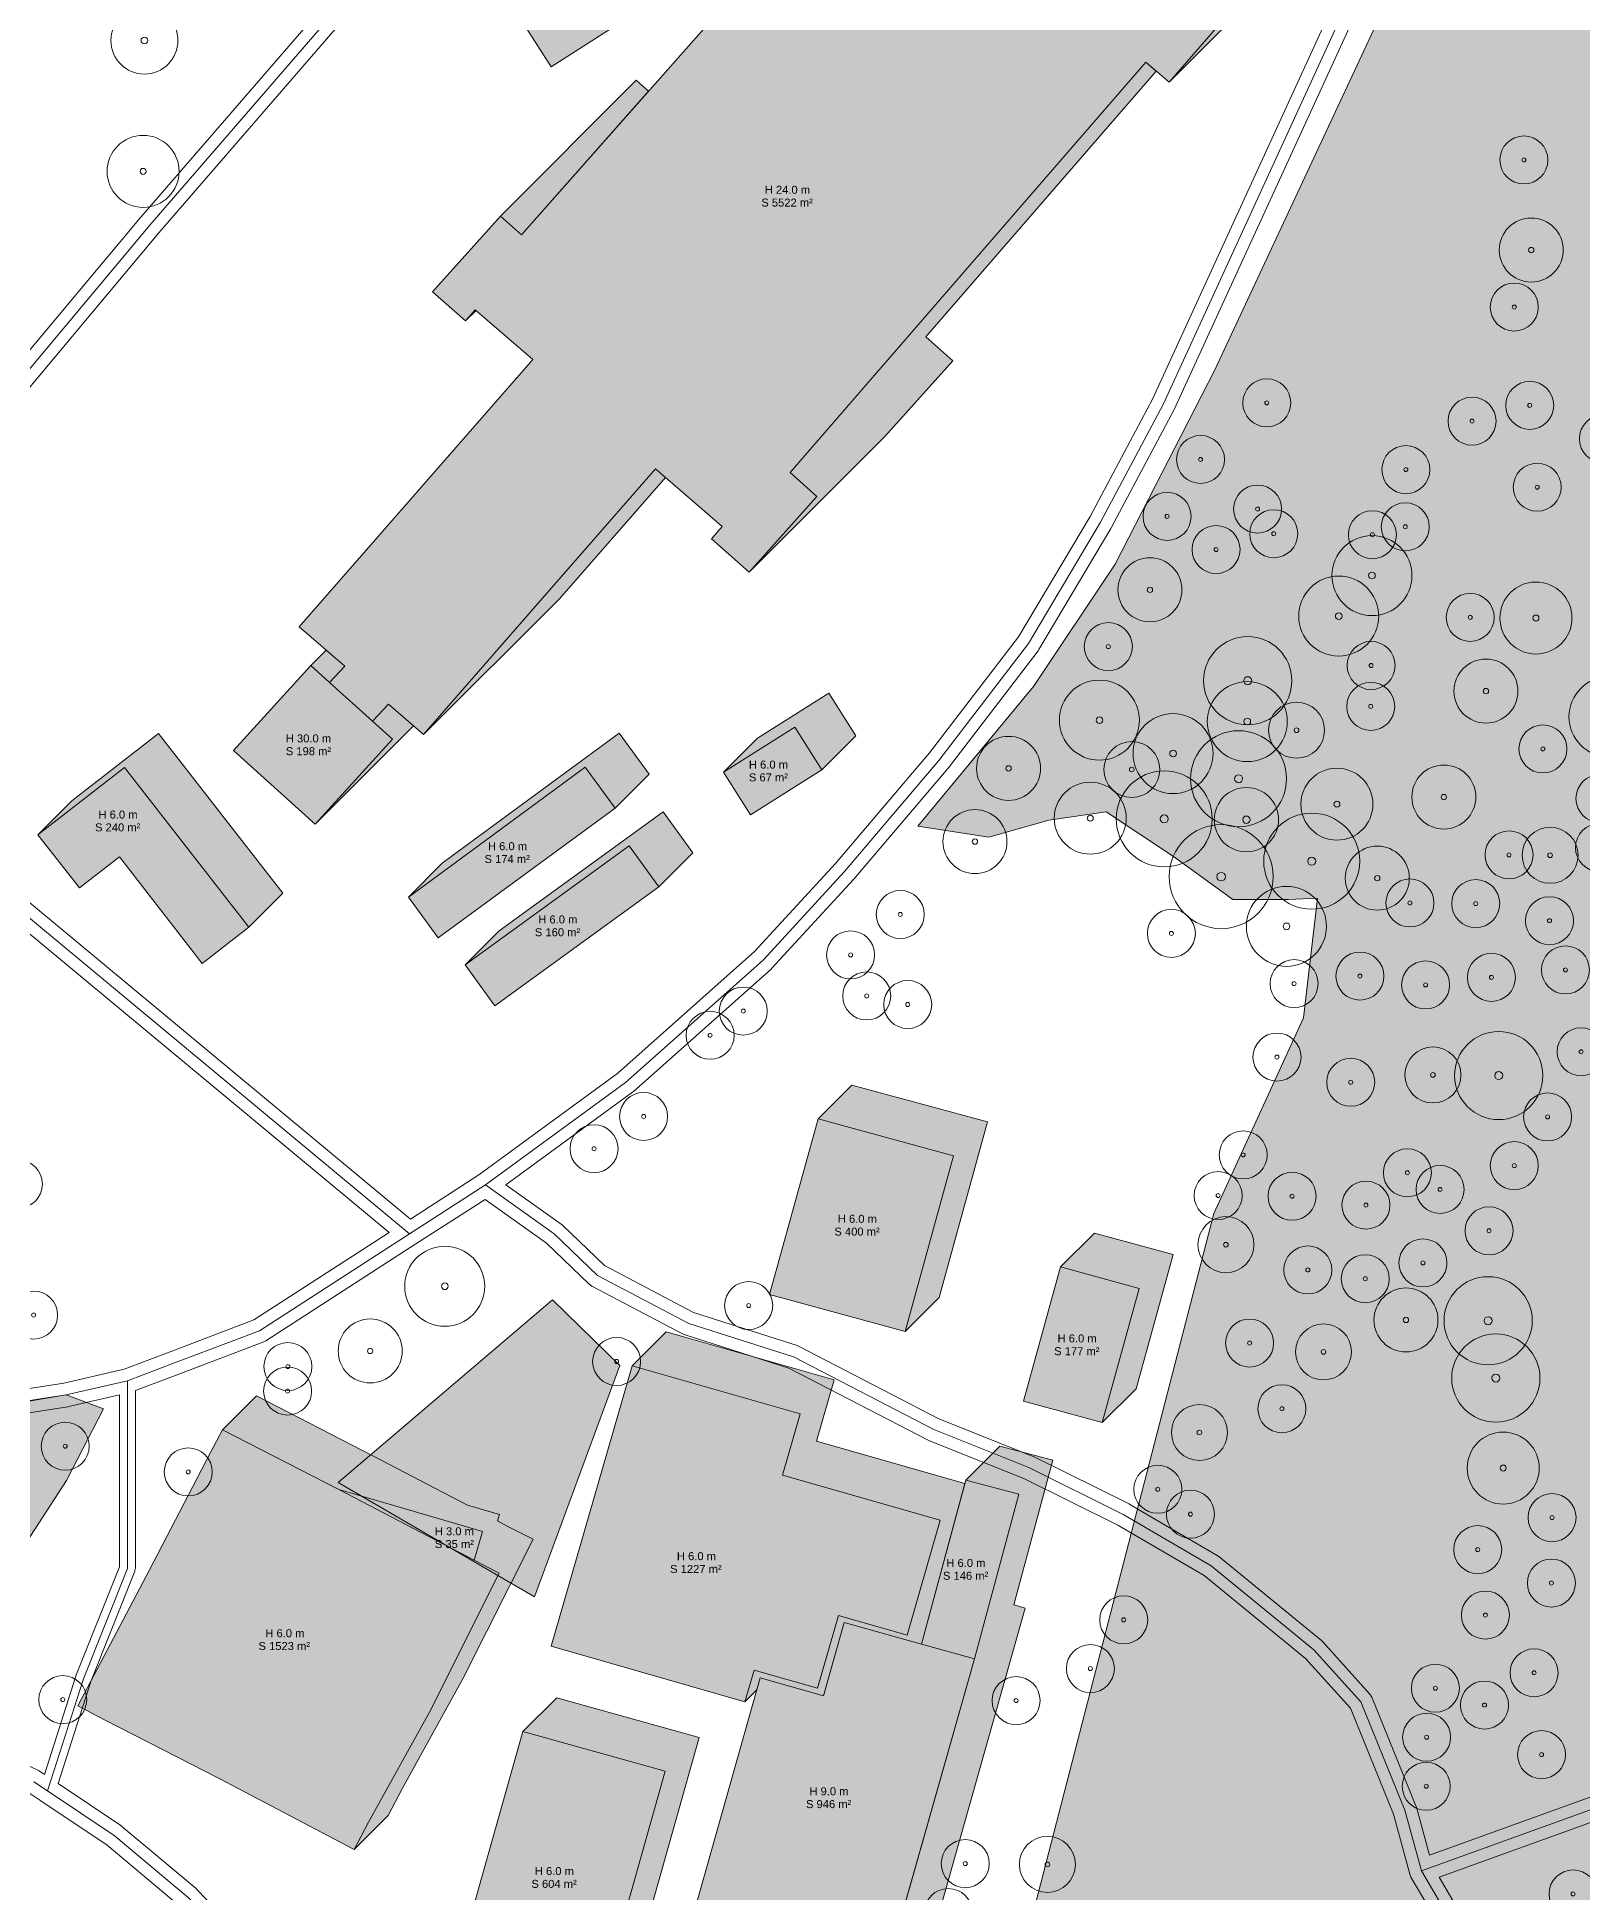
# Model space of a CAD drawing. Header units: metres. Extents: x -6 to 971, y -3 to 1031.
# Drawn here: x 490.4 to 683.6, y 233.8 to 465.8 of the extents above; entities that cross this region are included whole.
import ezdxf

# ---------------------------------------------------------------- set-up
doc = ezdxf.new("R2010")
doc.units = ezdxf.units.M
doc.header["$MEASUREMENT"] = 0
for name, color, linetype, lineweight, true_color in [('TPX_BUILDING_AREAS_TEXT', 7, 'CONTINUOUS', 0, 0x000000), ('TPX_BUILDING_HEIGHTS_TEXT', 7, 'CONTINUOUS', 0, 0x000000), ('TPX_BUILDINGS', 7, 'CONTINUOUS', 0, 0x000000), ('TPX_BUILDINGS_HATCH', 7, 'CONTINUOUS', 0, 0xf0f0f0), ('TPX_BUILDINGS_SHADOWS_HATCH', 7, 'CONTINUOUS', 0, 0x000000), ('TPX_BUILDINGS_SHADOWS_OUTLINES', 7, 'CONTINUOUS', 0, 0x000000), ('TPX_ROADS_AXES', 7, 'CONTINUOUS', 0, 0x323232), ('TPX_ROADS_CONTOURS', 7, 'CONTINUOUS', 0, 0x646464), ('TPX_VEGETATION_GREEN_SPACES', 7, 'CONTINUOUS', 0, 0x58ba48), ('TPX_VEGETATION_GREEN_SPACES_HATCH', 7, 'CONTINUOUS', 0, 0x58ba48), ('TPX_VEGETATION_TREES_INDIVIDUAL', 7, 'CONTINUOUS', 0, 0x136734), ('TPX_WATERWAYS', 7, 'CONTINUOUS', 0, 0x7aafdf), ('TPX_WATERWAYS_HATCH', 7, 'CONTINUOUS', 0, 0x7aafdf)]:
    doc.layers.add(name, color=color, linetype=linetype, lineweight=lineweight, true_color=true_color)
doc.styles.add('TPX_TEXTE', font='arial.ttf')

# ---------------------------------------------------------------- blocks, each defined once
blk = doc.blocks.new('TREETR004_CR045')
at = {"layer": 'TPX_VEGETATION_TREES_INDIVIDUAL'}
for radius in [4.5, 0.375]:
    blk.add_circle((0, 0, 0.0361), radius, dxfattribs=at)
blk = doc.blocks.new('TREETR004_CR050')
at = {"layer": 'TPX_VEGETATION_TREES_INDIVIDUAL'}
for radius in [5, 0.4166666666666667]:
    blk.add_circle((0, 0, 0.0361), radius, dxfattribs=at)
blk = doc.blocks.new('TREETR003_CR040')
at = {"layer": 'TPX_VEGETATION_TREES_INDIVIDUAL'}
for radius in [4, 0.3333333333333333]:
    blk.add_circle((0, 0, 0.0361), radius, dxfattribs=at)
blk = doc.blocks.new('TREETR004_CR042')
at = {"layer": 'TPX_VEGETATION_TREES_INDIVIDUAL'}
for radius in [4.19, 0.4166666666666667]:
    blk.add_circle((0, 0, 0.0361), radius, dxfattribs=at)
blk = doc.blocks.new('TREETR003_CR035')
at = {"layer": 'TPX_VEGETATION_TREES_INDIVIDUAL'}
for radius in [3.5, 0.2916666666666667]:
    blk.add_circle((0, 0, 0.0361), radius, dxfattribs=at)
blk = doc.blocks.new('TREETR005_CR065')
at = {"layer": 'TPX_VEGETATION_TREES_INDIVIDUAL'}
for radius in [6.5, 0.5416666666666666]:
    blk.add_circle((0, 0, 0.0361), radius, dxfattribs=at)
blk = doc.blocks.new('TREETR005_CR060')
at = {"layer": 'TPX_VEGETATION_TREES_INDIVIDUAL'}
for radius in [6, 0.5]:
    blk.add_circle((0, 0, 0.0361), radius, dxfattribs=at)
blk = doc.blocks.new('TREETR005_CR040')
at = {"layer": 'TPX_VEGETATION_TREES_INDIVIDUAL'}
for radius in [4.02, 0.4583333333333333]:
    blk.add_circle((0, 0, 0.0361), radius, dxfattribs=at)
blk = doc.blocks.new('TREETR003_CR030')
at = {"layer": 'TPX_VEGETATION_TREES_INDIVIDUAL'}
for radius in [3, 0.25]:
    blk.add_circle((0, 0, 0.0361), radius, dxfattribs=at)
blk = doc.blocks.new('TREETR005_CR055')
at = {"layer": 'TPX_VEGETATION_TREES_INDIVIDUAL'}
for radius in [5.51, 0.5]:
    blk.add_circle((0, 0, 0.0361), radius, dxfattribs=at)

msp = doc.modelspace()

# ---------------------------------------------------------------- hatches: boundary and pattern name
at = {"layer": 'TPX_BUILDINGS_HATCH'}
for points in [[(552.3164987227647, 425.498813345097), (523.1054448744981, 392.0822503110394), (528.8024263045518, 387.161974622868), (526.925913777086, 385.14043016638607), (532.288607563707, 380.3009373685345), (534.2809419295518, 382.42113275732845), (538.667628254625, 378.6328579923138), (567.6563872954575, 411.8299033185467), (575.9928168914048, 404.6122405072674), (574.6570224425523, 403.07322569098324), (579.3560065886704, 398.90513010229915), (587.8325671813218, 408.37867040839046), (584.4626111647813, 411.37025900091976), (628.93141170952, 462.67513818945736), (631.8272914550034, 460.16469831671566), (639.5899114272324, 469.0687176724896), (636.2381543776719, 471.9603592893109), (642.8689641616074, 479.6337649365887), (631.445761646959, 489.41905756201595), (618.7554893157212, 488.8085572263226), (618.23467632744, 499.4430977841839), (608.9970712325303, 507.522796346806), (602.9583043715684, 500.69723196234554), (598.6855630538194, 504.38463945593685), (590.9327172896592, 495.5027243634686), (595.5092343947617, 491.5463988324627), (550.9144096038071, 441.08524294104427), (548.2658366820542, 443.4270836850628), (539.7989444396226, 433.96456594672054), (543.9093885085313, 430.3230216046795), (545.1289405486314, 431.7190510770306), (552.3164987227647, 425.498813345097)], [(565.4018687865464, 476.5266692182049), (551.1850146910874, 467.42937441077083), (554.5900563857285, 462.0987116834149), (568.8069142958848, 471.19601125922054), (565.4018687865464, 476.5266692182049)], [(524.5720643660752, 387.2688672086224), (514.8972358367173, 376.6319100400433), (525.1197337767808, 367.423244192265), (534.7944545409409, 378.04912729468197), (532.288607563707, 380.3009373685345), (526.925913777086, 385.14043016638607), (524.5720643660752, 387.2688672086224)], [(585.068585362169, 379.56443090643734), (576.1499738356797, 373.9301802655682), (579.5261306426255, 368.5776354810223), (588.4447450301377, 374.2118889829144), (585.068585362169, 379.56443090643734)], [(501.29261871788185, 374.52284689154476), (490.4709844252793, 366.10258169379085), (495.6535834929673, 359.44701070990413), (500.64009567711037, 363.33421774115413), (511.0052089354722, 350.01200552191585), (516.8307637831895, 354.5451657315716), (501.29261871788185, 374.52284689154476)], [(558.856873478624, 374.53857488837093), (536.7599191329209, 358.30081148352474), (540.5022477767197, 353.19969053473324), (562.6087789199082, 369.4373709699139), (558.856873478624, 374.53857488837093)], [(564.3634376189439, 364.7099177381024), (543.8687200209824, 349.84234972205013), (547.5821256301133, 344.71934004034847), (568.0768479964463, 359.58691473212093), (564.3634376189439, 364.7099177381024)], [(587.9614133498399, 330.5787274381146), (581.9123067519395, 308.63467378821224), (598.8513469359605, 304.01728410925716), (604.9004201552598, 325.96134729590267), (587.9614133498399, 330.5787274381146)], [(618.2855195662705, 312.078403188847), (613.6357688567368, 295.31938905920833), (623.4705724379746, 292.6208378812298), (628.1107377669541, 309.37994737830013), (618.2855195662705, 312.078403188847)], [(564.7293729445664, 299.73191709723324), (554.6013135573594, 264.68116064276546), (578.8323382994859, 257.7440936109051), (579.9710359236924, 261.7013060590252), (587.9048480651109, 259.4309718152508), (590.5379476210801, 268.50582571234554), (599.0828103682725, 266.06340856757015), (603.2311334273545, 280.43305368628353), (583.5255527159898, 286.0743920346722), (585.733286823961, 293.71238203253597), (564.7293729445664, 299.73191709723324)], [(504.35482689354103, 274.13889475073665), (495.4336375853745, 257.2212016126141), (498.86301895591896, 255.43717737402767), (513.1150283477036, 248.129729940556), (530.0041494033067, 239.27861757483333), (531.7982921263902, 242.69753523077816), (539.3869981429307, 256.4246947309002), (548.1018590590684, 273.79883642401546), (544.9676370284287, 275.41376657690853), (528.078350987169, 284.24269170966), (513.5314330718247, 291.7413651486859), (512.0492200515, 288.90692491736263), (504.35482689354103, 274.13889475073665)], [(606.4285859725205, 285.445777609013), (600.9004783293931, 264.9265830060467), (607.4980544707505, 263.0791184445843), (613.055606808397, 283.6756236096844), (606.4285859725205, 285.445777609013)], [(534.9329843184678, 282.24863596167415), (528.078350987169, 284.24269170966), (544.9676370284287, 275.41376657690853), (546.0263805052964, 279.01705045904964), (534.9329843184678, 282.24863596167415)], [(580.7369966170518, 260.70752020087093), (572.2167672774522, 230.61813135351986), (596.4014978072373, 223.83672590460628), (607.4980544707505, 263.0791184445843), (600.9004783293931, 264.9265830060467), (591.2285976073472, 267.6457669278607), (588.6426210067002, 258.49287481512874), (580.7369966170518, 260.70752020087093)], [(551.0720672270982, 253.99660177435726), (542.212848629686, 222.50279875006527), (560.0007943770615, 217.54472990240902), (568.8695363661973, 249.03845377173275), (551.0720672270982, 253.99660177435726)]]:
    msp.add_hatch(color=256, dxfattribs=at).paths.add_polyline_path(points)
at = {"layer": 'TPX_BUILDINGS_SHADOWS_HATCH'}
for points in [[(651.1090593001572, 555.0304028531536), (617.1679439208237, 521.0892874738201), (647.9693689009873, 522.5800358792767), (649.5474548003403, 490.2994153043255), (631.4457873961655, 489.4190489789471), (642.8689708373277, 479.63377351965755), (636.2381686827866, 471.9603611966595), (639.5899181029527, 469.0687253018841), (631.8273973128526, 460.1648041745648), (648.7978553435532, 477.13526125159115), (656.5604743621079, 486.0392806073651), (653.2087173125474, 488.9309231778607), (659.8395270964829, 496.6043288251385), (657.6919860503403, 498.4439465543255), (683.4885711333482, 524.240530683659), (681.9104947707383, 556.5211522122845), (651.1090593001572, 555.0304028531536)], [(587.8325757643906, 408.37866468634456), (579.3561372420518, 398.9052607556805), (596.3265704772202, 415.87569399084896), (604.8031301161973, 425.34923429694027), (601.4331750533311, 428.34082193579525), (630.2225103041856, 461.5558716794476), (628.9314136168687, 462.6751248380169), (584.4626264235703, 411.3702599545941), (587.8325757643906, 408.37866468634456)], [(565.2363996169297, 460.39764757361263), (548.2658433577744, 443.4270922681317), (550.9144096038071, 441.085257246159), (566.7774629256455, 459.03505392279476), (565.2363996169297, 460.39764757361263)], [(545.1289415023057, 431.71903677191585), (543.9094953200547, 430.3231293698773), (545.2235374114243, 431.6371714612469), (545.1289415023057, 431.71903677191585)], [(554.4117622039048, 396.66254587378353), (538.6677350661485, 378.63296480383724), (555.6381911895005, 395.6034209271893), (568.8814677855698, 410.76921816077083), (567.6563892028062, 411.8298899671063), (554.4117622039048, 396.66254587378353)], [(526.4751462599961, 389.1719500562176), (524.5720710417954, 387.2688748380169), (526.9259128234116, 385.14044542517513), (528.8024129531113, 387.161974622868), (526.4751462599961, 389.1719500562176)], [(580.39261433098, 378.1728217145428), (576.1500053069321, 373.93021269049495), (585.0685805937974, 379.5644394895062), (588.4447517058579, 374.2118966123089), (592.6873864791123, 378.454530431889), (589.3112268111436, 383.80707235541195), (580.39261433098, 378.1728217145428)], [(534.7944621703355, 378.04912061896175), (525.1198873183457, 367.4233977338299), (537.41289898369, 379.71640939917415), (534.2809428832261, 382.421119405888), (532.2886218688218, 380.3009383222088), (534.7944621703355, 378.04912061896175)], [(494.7136249205796, 370.34522314276546), (490.47103878471535, 366.1026370069012), (501.29261299583595, 374.5228554746136), (516.830771412584, 354.54517336096615), (521.0734052321641, 358.7878062268719), (505.53525921318214, 378.76548834051937), (494.7136249205796, 370.34522314276546)], [(541.0025605818955, 362.54345197882503), (536.7599649092881, 358.3008563062176), (558.8568677565781, 374.5385834714398), (562.6087855956284, 369.43737955298275), (566.8514194152085, 373.6800124188885), (563.0995149275986, 378.78121633734554), (541.0025605818955, 362.54345197882503)], [(548.1113605162827, 354.08499117102474), (543.8687629363267, 349.8423935910687), (564.3634328505723, 364.7099263211712), (568.0768546721665, 359.5869233151898), (572.3194894454209, 363.82955618109554), (568.6060790679185, 368.952559187077), (548.1113605162827, 354.08499117102474)], [(592.2040538451402, 334.8213688870892), (587.9614219329087, 330.57873697485775), (604.9004230162827, 325.96135683264583), (598.8513612410752, 304.0172993680462), (603.0939874312608, 308.25992555823177), (609.1430606505601, 330.20398779120296), (592.2040538451402, 334.8213688870892)], [(622.5281610152451, 316.3210446378216), (618.2855291030137, 312.07841177191585), (628.1107406279771, 309.3799578687176), (623.4705876967637, 292.6208531400189), (627.7132138869492, 296.8634793302044), (632.3533782622544, 313.62258882727474), (622.5281610152451, 316.3210446378216)], [(568.972014393541, 303.97455854620785), (564.729380573961, 299.7319256803021), (585.7332896849839, 293.71239252295345), (583.5255651137559, 286.07439966406673), (603.2311372420518, 280.4330632230267), (599.0828246733872, 266.0634238263592), (590.5379542968003, 268.5058133145794), (587.9048623702256, 259.43098612036556), (579.9710425994126, 261.70129461493343), (578.8323526046006, 257.7441088696942), (580.3187484404771, 259.2305037518963), (580.7369870803086, 260.7075230618939), (588.64261433098, 258.4928881665692), (591.228588070604, 267.6457697888836), (600.9004716536729, 264.9265954038128), (606.3108033797471, 285.0086314221844), (587.76819321129, 290.3170334836468), (589.9759282729356, 297.9550234815106), (568.972014393541, 303.97455854620785)], [(517.7740745207993, 295.9840065976605), (513.5314416548936, 291.7413737317547), (528.0783538481919, 284.2427022000775), (534.932988133165, 282.24864645209163), (546.0263833663194, 279.0170609494671), (544.9676532408921, 275.4137837430462), (548.1018647811143, 273.7988459607586), (539.3870076796738, 256.42469091620296), (531.7983016631333, 242.69753046240658), (530.0041732451646, 239.27864046301693), (534.2467908522813, 243.52125807013363), (536.0409335753648, 246.94017667975277), (543.6296395919053, 260.66733617987484), (552.344500508043, 278.0414778729901), (549.2102784774033, 279.65640802588314), (547.9117173812119, 280.33523531164974), (548.1477012297837, 281.13837118353695), (544.1446141860215, 282.3044993421063), (532.3209914824693, 288.4853331586346), (517.7740745207993, 295.9840065976605)], [(598.5363626143662, 231.38652773108333), (596.4015140197007, 223.83674211706966), (602.7654590270249, 230.20068712439388), (613.8620156905381, 269.4430796643719), (612.4219026229111, 269.8463427564129), (617.2982482573716, 287.918265058659), (610.6712274214951, 289.68841905798763), (606.4285955092637, 285.4457871457562), (613.0556106230943, 283.6756341001019), (607.4980687758652, 263.0791337033734), (598.5363626143662, 231.38652773108333)], [(555.3147086760728, 258.23924226965755), (551.072075810167, 253.9966094037518), (568.8695392272202, 249.03846426215023), (560.0008086821763, 217.54474420752376), (564.2434348723618, 221.78737135138363), (573.1121768614976, 253.28109522070736), (555.3147086760728, 258.23924226965755)]]:
    msp.add_hatch(color=256, dxfattribs=at).paths.add_polyline_path(points)
at = {"layer": 'TPX_VEGETATION_GREEN_SPACES_HATCH'}
for points in [[(579.2784738204209, 100.82344947569072), (560.858639683458, 3.470986707136035), (572.2447900435654, 3.4086406230926514e-07), (835.3224086425034, 3.4086406230926514e-07), (843.6098498961655, 42.175250394269824), (866.647198643419, 128.05656657926738), (941.8150491378037, 330.11235557310283), (947.0534772536485, 342.3879588674754), (930.011438336107, 361.34847579710186), (918.494231190416, 376.38815913908184), (909.4204816481797, 388.6446965765208), (902.5496215483872, 404.0281470846385), (900.2861404082505, 414.6570714544505), (898.484393086168, 427.53165755979717), (895.445351567003, 438.14579330198467), (888.2285861632554, 449.3649591039866), (882.558346714708, 456.10256133787334), (874.0579528472153, 462.20205627195537), (866.6961221358506, 467.2266582082957), (858.8004130980698, 470.4718211721629), (849.2239904067246, 474.1541789602488), (841.6132173201768, 476.1552337240428), (827.7997769973008, 477.2288621496409), (810.3672694823472, 478.25937591306865), (792.1536664626328, 480.705026967451), (778.5562753340928, 484.35923610441387), (767.4140786788194, 489.4864171575755), (753.6765374800889, 497.5201791357249), (745.6319160124986, 503.21641288511455), (740.2898158690659, 508.2107785772532), (736.7834615370957, 517.9870351385325), (730.8832568785874, 534.7357791494578), (723.4422578475205, 551.5324615072459), (717.2967719695298, 559.6158536504954), (710.9828624388902, 567.1023171972483), (705.4837073943345, 570.6794456075877), (701.9526614806382, 566.8115275930613), (673.0296716353623, 500.26171146146953), (637.5728253981797, 424.19768939726055), (625.0875396392075, 399.9208491872996), (614.8991641661851, 384.6112493108958), (600.4493541381089, 367.15876041166484), (609.3201779982774, 365.7773049902171), (616.8269452712266, 367.9224999975413), (623.9689597747056, 368.9627784322947), (632.3974713942735, 363.3625510763377), (639.8039636275498, 358.0048402380198), (646.7444924971787, 357.9940742086619), (650.3934850356309, 358.15879092924297), (648.6425399443833, 343.20098434202373), (637.4383172652451, 318.7456534933299), (600.9965076110093, 177.65014110319316), (579.2784738204209, 100.82344947569072)], [(358.26439663383644, 273.0520693799481), (314.67749496910255, 267.11781187262386), (316.89917942497414, 263.18389673437923), (319.4893922469346, 259.7452389737591), (351.4822129866807, 243.57800264563411), (358.18393417808693, 243.61367197241634), (374.3996781966416, 255.46261949744076), (389.2266730925767, 263.2459456464276), (406.0419826171128, 267.71833296027035), (428.35984989616554, 269.96569414343685), (452.2534436843125, 264.7939211865887), (468.2736949584214, 259.19862718787044), (475.14879604789894, 256.339784338139), (494.0561084410874, 285.398848249577), (498.6792993209092, 294.3438374539837), (493.9858350417344, 296.0845133801922), (358.26439663383644, 273.0520693799481)]]:
    msp.add_hatch(color=256, dxfattribs=at).paths.add_polyline_path(points)
at = {"layer": 'TPX_WATERWAYS_HATCH'}
msp.add_hatch(color=256, dxfattribs=at).paths.add_polyline_path([(554.7846402785508, 307.96249647345394), (527.9910907408921, 285.1302468320355), (552.5251426360337, 270.8304373761639), (563.1885232588975, 299.77987451758236), (554.7846402785508, 307.96249647345394)])

# ---------------------------------------------------------------- linework, layer by layer
at = {"layer": 'TPX_BUILDINGS', "elevation": 0.042100000000000005}
msp.add_lwpolyline([(595.5092343947617, 491.5463988324627), (550.9144096038071, 441.08524294104427), (548.2658366820542, 443.4270836850628), (539.7989444396226, 433.96456594672054), (543.9093885085313, 430.3230216046795), (545.1289405486314, 431.7190510770306), (552.3164987227647, 425.498813345097), (523.1054448744981, 392.0822503110394), (528.8024263045518, 387.161974622868), (526.925913777086, 385.14043016638607), (532.288607563707, 380.3009373685345), (534.2809419295518, 382.42113275732845), (538.667628254625, 378.6328579923138), (567.6563872954575, 411.8299033185467), (575.9928168914048, 404.6122405072674), (574.6570224425523, 403.07322569098324), (579.3560065886704, 398.90513010229915), (587.8325671813218, 408.37867040839046), (584.4626111647813, 411.37025900091976), (628.93141170952, 462.67513818945736), (631.8272914550034, 460.16469831671566), (639.5899114272324, 469.0687176724896)], dxfattribs=at)
for points in [[(565.4018687865464, 476.5266692182049), (551.1850146910874, 467.42937441077083), (554.5900563857285, 462.0987116834149), (568.8069142958848, 471.19601125922054)], [(524.5720643660752, 387.2688672086224), (514.8972358367173, 376.6319100400433), (525.1197337767808, 367.423244192265), (534.7944545409409, 378.04912729468197), (532.288607563707, 380.3009373685345), (526.925913777086, 385.14043016638607)], [(585.068585362169, 379.56443090643734), (576.1499738356797, 373.9301802655682), (579.5261306426255, 368.5776354810223), (588.4447450301377, 374.2118889829144)], [(501.29261871788185, 374.52284689154476), (490.4709844252793, 366.10258169379085), (495.6535834929673, 359.44701070990413), (500.64009567711037, 363.33421774115413), (511.0052089354722, 350.01200552191585), (516.8307637831895, 354.5451657315716)], [(558.856873478624, 374.53857488837093), (536.7599191329209, 358.30081148352474), (540.5022477767197, 353.19969053473324), (562.6087789199082, 369.4373709699139)], [(564.3634376189439, 364.7099177381024), (543.8687200209824, 349.84234972205013), (547.5821256301133, 344.71934004034847), (568.0768479964463, 359.58691473212093)], [(587.9614133498399, 330.5787274381146), (581.9123067519395, 308.63467378821224), (598.8513469359605, 304.01728410925716), (604.9004201552598, 325.96134729590267)], [(618.2855195662705, 312.078403188847), (613.6357688567368, 295.31938905920833), (623.4705724379746, 292.6208378812298), (628.1107377669541, 309.37994737830013)], [(564.7293729445664, 299.73191709723324), (554.6013135573594, 264.68116064276546), (578.8323382994859, 257.7440936109051), (579.9710359236924, 261.7013060590252), (587.9048480651109, 259.4309718152508), (590.5379476210801, 268.50582571234554), (599.0828103682725, 266.06340856757015), (603.2311334273545, 280.43305368628353), (583.5255527159898, 286.0743920346722), (585.733286823961, 293.71238203253597)], [(504.35482689354103, 274.13889475073665), (495.4336375853745, 257.2212016126141), (498.86301895591896, 255.43717737402767), (513.1150283477036, 248.129729940556), (530.0041494033067, 239.27861757483333), (531.7982921263902, 242.69753523077816), (539.3869981429307, 256.4246947309002), (548.1018590590684, 273.79883642401546), (544.9676370284287, 275.41376657690853), (528.078350987169, 284.24269170966), (513.5314330718247, 291.7413651486859), (512.0492200515, 288.90692491736263)], [(606.4285859725205, 285.445777609013), (600.9004783293931, 264.9265830060467), (607.4980544707505, 263.0791184445843), (613.055606808397, 283.6756236096844)], [(534.9329843184678, 282.24863596167415), (528.078350987169, 284.24269170966), (544.9676370284287, 275.41376657690853), (546.0263805052964, 279.01705045904964)], [(580.7369966170518, 260.70752020087093), (572.2167672774522, 230.61813135351986), (596.4014978072373, 223.83672590460628), (607.4980544707505, 263.0791184445843), (600.9004783293931, 264.9265830060467), (591.2285976073472, 267.6457669278607), (588.6426210067002, 258.49287481512874)], [(551.0720672270982, 253.99660177435726), (542.212848629686, 222.50279875006527), (560.0007943770615, 217.54472990240902), (568.8695363661973, 249.03845377173275)]]:
    msp.add_lwpolyline(points, close=True, dxfattribs=at)
at = {"layer": 'TPX_BUILDINGS_SHADOWS_OUTLINES', "elevation": 0.0391}
for points in [[(651.1090593001572, 555.0304028531536), (617.1679439208237, 521.0892874738201), (647.9693689009873, 522.5800358792767), (649.5474548003403, 490.2994153043255), (631.4457873961655, 489.4190489789471), (642.8689708373277, 479.63377351965755), (636.2381686827866, 471.9603611966595), (639.5899181029527, 469.0687253018841), (631.8273973128526, 460.1648041745648), (648.7978553435532, 477.13526125159115), (656.5604743621079, 486.0392806073651), (653.2087173125474, 488.9309231778607), (659.8395270964829, 496.6043288251385), (657.6919860503403, 498.4439465543255), (683.4885711333482, 524.240530683659), (681.9104947707383, 556.5211522122845)], [(587.8325757643906, 408.37866468634456), (579.3561372420518, 398.9052607556805), (596.3265704772202, 415.87569399084896), (604.8031301161973, 425.34923429694027), (601.4331750533311, 428.34082193579525), (630.2225103041856, 461.5558716794476), (628.9314136168687, 462.6751248380169), (584.4626264235703, 411.3702599545941)], [(565.2363996169297, 460.39764757361263), (548.2658433577744, 443.4270922681317), (550.9144096038071, 441.085257246159), (566.7774629256455, 459.03505392279476)], [(545.1289415023057, 431.71903677191585), (543.9094953200547, 430.3231293698773), (545.2235374114243, 431.6371714612469)], [(554.4117622039048, 396.66254587378353), (538.6677350661485, 378.63296480383724), (555.6381911895005, 395.6034209271893), (568.8814677855698, 410.76921816077083), (567.6563892028062, 411.8298899671063)], [(526.4751462599961, 389.1719500562176), (524.5720710417954, 387.2688748380169), (526.9259128234116, 385.14044542517513), (528.8024129531113, 387.161974622868)], [(580.39261433098, 378.1728217145428), (576.1500053069321, 373.93021269049495), (585.0685805937974, 379.5644394895062), (588.4447517058579, 374.2118966123089), (592.6873864791123, 378.454530431889), (589.3112268111436, 383.80707235541195)], [(534.7944621703355, 378.04912061896175), (525.1198873183457, 367.4233977338299), (537.41289898369, 379.71640939917415), (534.2809428832261, 382.421119405888), (532.2886218688218, 380.3009383222088)], [(494.7136249205796, 370.34522314276546), (490.47103878471535, 366.1026370069012), (501.29261299583595, 374.5228554746136), (516.830771412584, 354.54517336096615), (521.0734052321641, 358.7878062268719), (505.53525921318214, 378.76548834051937)], [(541.0025605818955, 362.54345197882503), (536.7599649092881, 358.3008563062176), (558.8568677565781, 374.5385834714398), (562.6087855956284, 369.43737955298275), (566.8514194152085, 373.6800124188885), (563.0995149275986, 378.78121633734554)], [(548.1113605162827, 354.08499117102474), (543.8687629363267, 349.8423935910687), (564.3634328505723, 364.7099263211712), (568.0768546721665, 359.5869233151898), (572.3194894454209, 363.82955618109554), (568.6060790679185, 368.952559187077)], [(592.2040538451402, 334.8213688870892), (587.9614219329087, 330.57873697485775), (604.9004230162827, 325.96135683264583), (598.8513612410752, 304.0172993680462), (603.0939874312608, 308.25992555823177), (609.1430606505601, 330.20398779120296)], [(622.5281610152451, 316.3210446378216), (618.2855291030137, 312.07841177191585), (628.1107406279771, 309.3799578687176), (623.4705876967637, 292.6208531400189), (627.7132138869492, 296.8634793302044), (632.3533782622544, 313.62258882727474)], [(568.972014393541, 303.97455854620785), (564.729380573961, 299.7319256803021), (585.7332896849839, 293.71239252295345), (583.5255651137559, 286.07439966406673), (603.2311372420518, 280.4330632230267), (599.0828246733872, 266.0634238263592), (590.5379542968003, 268.5058133145794), (587.9048623702256, 259.43098612036556), (579.9710425994126, 261.70129461493343), (578.8323526046006, 257.7441088696942), (580.3187484404771, 259.2305037518963), (580.7369870803086, 260.7075230618939), (588.64261433098, 258.4928881665692), (591.228588070604, 267.6457697888836), (600.9004716536729, 264.9265954038128), (606.3108033797471, 285.0086314221844), (587.76819321129, 290.3170334836468), (589.9759282729356, 297.9550234815106)], [(517.7740745207993, 295.9840065976605), (513.5314416548936, 291.7413737317547), (528.0783538481919, 284.2427022000775), (534.932988133165, 282.24864645209163), (546.0263833663194, 279.0170609494671), (544.9676532408921, 275.4137837430462), (548.1018647811143, 273.7988459607586), (539.3870076796738, 256.42469091620296), (531.7983016631333, 242.69753046240658), (530.0041732451646, 239.27864046301693), (534.2467908522813, 243.52125807013363), (536.0409335753648, 246.94017667975277), (543.6296395919053, 260.66733617987484), (552.344500508043, 278.0414778729901), (549.2102784774033, 279.65640802588314), (547.9117173812119, 280.33523531164974), (548.1477012297837, 281.13837118353695), (544.1446141860215, 282.3044993421063), (532.3209914824693, 288.4853331586346)], [(598.5363626143662, 231.38652773108333), (596.4015140197007, 223.83674211706966), (602.7654590270249, 230.20068712439388), (613.8620156905381, 269.4430796643719), (612.4219026229111, 269.8463427564129), (617.2982482573716, 287.918265058659), (610.6712274214951, 289.68841905798763), (606.4285955092637, 285.4457871457562), (613.0556106230943, 283.6756341001019), (607.4980687758652, 263.0791337033734)], [(555.3147086760728, 258.23924226965755), (551.072075810167, 253.9966094037518), (568.8695392272202, 249.03846426215023), (560.0008086821763, 217.54474420752376), (564.2434348723618, 221.78737135138363), (573.1121768614976, 253.28109522070736)]]:
    msp.add_lwpolyline(points, close=True, dxfattribs=at)
at = {"layer": 'TPX_ROADS_AXES', "elevation": 0.030099999999999995}
for points in [[(438.320966686937, 362.64377088751644), (455.6963319442002, 383.67040701117367), (482.9408435485093, 416.6400486966595), (504.448091473314, 442.3047511121258), (585.4113521239487, 535.879069997929), (589.5319127700059, 539.3201329251751), (604.2236070296494, 547.0274426480755), (612.5624990126817, 551.1154791852459), (624.6117715499131, 553.7826277753338), (694.307331051561, 560.1564042111859)], [(367.20987888786476, 276.46908350195736), (493.9858350417344, 296.0845133801922), (501.67095562431496, 297.85107107367367), (507.54153629753273, 300.0783211728558), (518.1490125319688, 304.11137743201107), (536.9038285872666, 316.21342058386654), (546.4016160628526, 322.34089250769466), (563.8895797393052, 335.12011404242367), (581.0951890608994, 350.41812772955745), (591.2818574568955, 361.5268723508343), (603.074384655687, 375.3913094541058), (614.2710103652207, 390.01515646185726), (623.2707166335313, 405.1587492963299), (631.0984487197129, 419.88125105109066), (668.7674493453233, 502.04253931250423)], [(455.6963319442002, 383.67040701117367), (536.9038285872666, 316.21342058386654)], [(915.1778106353013, 384.01224394049495), (899.0289554259507, 352.94220514502376), (894.548786129686, 344.90458364691585), (888.749264683458, 340.07170839514583), (823.7138633391587, 298.41620226111263), (798.1769952437608, 282.8313605329022), (789.3382005355088, 278.5373398801312), (737.3938464781968, 262.52800722327083), (706.1614188811509, 252.0519492169842), (663.3645820281236, 236.58758421149105)], [(670.1568040511338, 225.0287091275677), (663.3645820281236, 236.58758421149105), (661.3020801207749, 244.1776282330975), (655.7830056807725, 257.73057623114437), (649.9380645415513, 264.2150351544842), (637.0856141707627, 274.7343985578045), (626.1657971999375, 281.1120936414227), (614.3128118178574, 287.0110041638836), (602.4295920989243, 291.7463948270306), (584.910831417772, 300.8250834485516), (571.8162202498643, 305.0178677579388), (560.3855352065293, 311.0236498853192), (554.9877824446885, 316.2070662518963), (546.4016160628526, 322.34089250769466)], [(501.67095562431496, 297.85107107367367), (501.657711949083, 274.4084975263104)], [(501.657711949083, 274.4084975263104), (496.14577862236183, 260.61719389166683), (491.6655463835923, 246.59436006750911)], [(479.9898051879136, 51.52740831580013), (490.66106220695656, 57.20027036871761), (500.6440839431016, 63.98811693396419), (509.8424014708726, 71.8142773648724), (518.1306180617539, 80.58019037451595), (525.4217328688828, 90.198013975285), (531.6186456343858, 100.52457971777767), (536.6630763671128, 111.47177095618099), (540.4866437575547, 122.89614553656429), (543.0402192733018, 134.66516275610775), (544.3128575942246, 146.63483591284603), (544.2650060317246, 158.67253275122494), (542.914436306688, 170.63399286475033), (540.2694577834336, 182.38612718787044), (536.3669881484238, 193.78449411597103), (531.2439460417954, 204.6846501370892), (524.9663896224229, 214.98620958533138), (517.6095266005723, 224.54436464514583), (509.2584523818223, 233.24746580328792), (500.0080451628892, 241.00593538489193), (491.6655463835923, 246.59436006750911), (489.97232910606544, 247.73001642432064)]]:
    msp.add_lwpolyline(points, dxfattribs=at)
at = {"layer": 'TPX_ROADS_CONTOURS', "elevation": 0.027099999999999996}
msp.add_lwpolyline([(457.8056817369652, 383.86823639040813), (484.093836339016, 415.68055233126506), (505.5901761369896, 441.33223804598674), (586.4661431627464, 534.8056648648344), (590.3705125169945, 538.0661886609159), (604.9022889452172, 545.6896046078764), (613.0617652254296, 549.689684716519), (624.8430924730492, 552.2975223935209), (691.9105639772606, 558.4309557355009), (667.3989854173851, 502.6569078839384), (629.7533097582054, 420.5464933789335), (621.9630208330345, 405.8944147503935), (613.0265040712547, 390.8571489728056), (601.9068150835228, 376.33378967409953), (590.1573901491356, 362.5200270093046), (580.0413327532005, 351.48828586703166), (562.9465709047508, 336.28882869845256), (545.551807911892, 323.5777138150297), (537.0155892687035, 318.07059558993205)], close=True, dxfattribs=at)
for points in [[(584.2770123796654, 536.8605345166288), (503.3137507753563, 443.2862156308256), (503.29840710927965, 443.26819690829143), (482.071016819973, 417.93745025759563)], [(705.651661427517, 253.4626758969389), (664.3853459673119, 238.55135425692424), (662.7495885210228, 244.5709703839384), (662.6913075761986, 244.74335369234905), (657.1722331361962, 258.2963016903959), (656.8971839266014, 258.7348707593046), (651.0522427873802, 265.21932968264446), (650.8881221132469, 265.37580570345744), (638.0356717424584, 275.8951700604521), (637.8421111421776, 276.0296638882719), (626.9222941713524, 282.40735897189006), (626.8341164903832, 282.4549816525541), (614.9811311083031, 288.35389217501506), (614.8680882768822, 288.4044416821562), (603.0538401918602, 293.1123474515043), (585.6010003404808, 302.1568745053373), (585.3682427721214, 302.2536400235258), (572.3981519060326, 306.406554070767), (561.2712712602806, 312.2527149594389), (556.0267443971825, 317.28898986941203), (555.8597197847557, 317.42760929232463), (548.9628100710106, 322.3546570218168), (564.7745843248558, 333.9090126431547), (564.8862757997704, 333.9991339123808), (582.0918851213646, 349.2971475995146), (582.2007394151879, 349.4043434537016), (592.387407811184, 360.51308807497844), (592.4244504289818, 360.55502876406536), (604.2169776277733, 374.41946586733684), (604.2653832750511, 374.47943195467815), (615.4620089845848, 389.1032780087553), (615.5604853944969, 389.2488325512968), (624.5601926164818, 404.39242538576946), (624.5951514558983, 404.4545677579008), (632.42288354208, 419.17706855898723), (632.4619717912865, 419.25610813265666), (670.1309724168968, 501.4173954403959)], [(455.89466813375475, 381.5556419766508), (534.3731274919701, 316.3655966199003), (517.4683680849266, 305.4573515332304), (507.0086150484276, 301.48046096926555), (501.2348628359032, 299.2899464047514), (493.7027650194359, 297.5585640347563), (366.99852517416, 277.9542301571928)], [(518.6918502168846, 225.5829103863798), (510.34077599813463, 234.28601059084758), (510.22237542440416, 234.39674934512004), (500.97196820547106, 242.15521892672405), (500.8428607301903, 242.2521627820097), (493.0054164247704, 247.50226577883586), (497.0875373201561, 260.2790363705717), (502.58629468252184, 274.0373733914457), (502.5838904695702, 274.2299974835478), (502.65771153738024, 274.40793308382854), (502.67026284505846, 296.6258743680082), (508.07361748983385, 298.675862160977), (518.6820950823021, 302.7092998898588), (518.9623055772972, 302.8509987271391), (537.7171216325951, 314.95304187899455), (546.3586821870995, 320.52812179690227), (554.0273042040062, 315.0497749722563), (559.3465733843041, 309.9417265332304), (559.6878590898705, 309.69577678805217), (571.1185441332054, 303.6899937069975), (571.3588090257836, 303.5893104947172), (584.332961590786, 299.43509658938274), (601.7394223528099, 290.4146040356718), (601.8743157701683, 290.352957574185), (613.6999717073631, 285.6405046856962), (625.4525943117333, 279.79154190188274), (636.2270369844628, 273.49875339632854), (648.9000153856468, 263.12628158694133), (654.4928860979271, 256.9214733517729), (659.8784728365135, 243.6963251507841), (661.9170737581444, 236.19424137240276), (662.0713334398461, 235.82764515047893), (668.8635554628563, 224.2687710202299)], [(367.4392371492577, 274.9867227948271), (494.2151942568016, 294.60215267306194), (494.3218722658348, 294.62263855105266), (500.66995480825426, 296.08185466891155), (500.6578202562523, 274.60120472079143), (495.21719506551744, 260.9883182919584), (495.1932149248314, 260.9215343869291), (491.2762284593773, 248.66162475710735), (490.8078618364525, 248.97576316958293), (490.6255526857567, 249.08031257754192), (479.73349431325914, 254.34949096804485)], [(868.0532040910912, 211.2090147412382), (718.1678605394554, 144.87097534304485), (710.1498074846459, 159.37793239718303), (690.6753211336327, 197.97778019076213), (690.5846743898583, 198.13343700533733), (680.3724322633934, 213.47129329806194), (680.3389726000023, 213.51947769289836), (671.4138303117943, 225.85029205447063), (665.5727315263939, 235.79056057101116), (706.6548762636376, 250.63533386355266), (737.8533225374413, 261.0999926007353), (789.7799964266014, 277.103876916226), (789.9936671571922, 277.18813118105754), (798.8324609117699, 281.48215183382854)], [(489.2242780046654, 246.42559513216838), (490.830013783474, 245.34861358767375), (499.1060633974266, 239.80470165377483), (508.23233178426744, 232.15034851199016), (516.4706645326805, 223.56474289065227), (523.7279458360863, 214.13596519595012), (529.9208741502953, 203.97328170901164), (534.974484951992, 193.22085174685344), (538.8239455537987, 181.9773138440214), (541.4330840425682, 170.38442596560344), (542.7653413133812, 158.5851477063261), (542.8125415163231, 146.7113798535429), (541.5571770982933, 134.9041822827421), (539.0381522493553, 123.29440006380901), (535.2665610628319, 112.02532276278362), (530.2904725389672, 101.22644409304485), (524.1773305254173, 91.03947528963909), (516.9845891313744, 81.55141815310344), (508.8083844499779, 72.90397152071819), (499.73372224142076, 65.18302139407024), (489.88502553274157, 58.486507264431566)]]:
    msp.add_lwpolyline(points, dxfattribs=at)
at = {"layer": 'TPX_VEGETATION_GREEN_SPACES', "elevation": 0.0031}
msp.add_lwpolyline([(673.0296716353623, 500.26171146146953), (637.5728253981797, 424.19768939726055), (625.0875396392075, 399.9208491872996), (614.8991641661851, 384.6112493108958), (600.4493541381089, 367.15876041166484), (609.3201779982774, 365.7773049902171), (616.8269452712266, 367.9224999975413), (623.9689597747056, 368.9627784322947), (632.3974713942735, 363.3625510763377), (639.8039636275498, 358.0048402380198), (646.7444924971787, 357.9940742086619), (650.3934850356309, 358.15879092924297), (648.6425399443833, 343.20098434202373), (637.4383172652451, 318.7456534933299), (600.9965076110093, 177.65014110319316), (579.2784738204209, 100.82344947569072), (560.858639683458, 3.470986707136035), (572.2447900435654, 3.4086406230926514e-07), (835.3224086425034, 3.4086406230926514e-07)], dxfattribs=at)
msp.add_lwpolyline([(358.26439663383644, 273.0520693799481), (314.67749496910255, 267.11781187262386), (316.89917942497414, 263.18389673437923), (319.4893922469346, 259.7452389737591), (351.4822129866807, 243.57800264563411), (358.18393417808693, 243.61367197241634), (374.3996781966416, 255.46261949744076), (389.2266730925767, 263.2459456464276), (406.0419826171128, 267.71833296027035), (428.35984989616554, 269.96569414343685), (452.2534436843125, 264.7939211865887), (468.2736949584214, 259.19862718787044), (475.14879604789894, 256.339784338139), (494.0561084410874, 285.398848249577), (498.6792993209092, 294.3438374539837), (493.9858350417344, 296.0845133801922)], close=True, dxfattribs=at)
at = {"layer": 'TPX_WATERWAYS', "elevation": 0.0060999999999999995}
msp.add_lwpolyline([(554.7846402785508, 307.96249647345394), (527.9910907408921, 285.1302468320355), (552.5251426360337, 270.8304373761639), (563.1885232588975, 299.77987451758236)], close=True, dxfattribs=at)

# ---------------------------------------------------------------- block references
at = {"layer": 'TPX_VEGETATION_TREES_INDIVIDUAL'}
for name, p in [('TREETR004_CR042', (503.77073056809604, 465.3685279940255, 0.0361)), ('TREETR004_CR045', (503.6145892383065, 449.01792432321236, 0.0361)), ('TREETR003_CR030', (676.17985144665, 450.43740916624665, 0.0361)), ('TREETR003_CR040', (677.0996862214524, 439.18657036917284, 0.0361)), ('TREETR003_CR030', (674.9774873600691, 432.0527518186718, 0.0361)), ('TREETR003_CR030', (644.0504960927065, 420.08354086615145, 0.0361)), ('TREETR003_CR030', (676.9145835392992, 419.77018729876727, 0.0361)), ('TREETR003_CR030', (669.7060787336086, 417.79489293927327, 0.0361)), ('TREETR003_CR030', (686.1186424329062, 415.5944107901305, 0.0361)), ('TREETR003_CR030', (635.7662509784568, 413.0084814536385, 0.0361)), ('TREETR003_CR030', (661.4315932360478, 411.7417294331826, 0.0361)), ('TREETR003_CR030', (677.8441650074674, 409.5412336741574, 0.0361)), ('TREETR003_CR030', (631.5900114927208, 405.89424251485616, 0.0361)), ('TREETR003_CR030', (642.8968024922651, 406.80842031538486, 0.0361)), ('TREETR003_CR030', (644.9215748386923, 403.72308081621304, 0.0361)), ('TREETR003_CR030', (657.2456266098307, 403.6055629341863, 0.0361)), ('TREETR003_CR030', (661.3633874851512, 404.58831078885123, 0.0361)), ('TREETR003_CR030', (637.7130526816472, 401.7478044186719, 0.0361)), ('TREETR004_CR050', (657.1969063188299, 398.495974779129, 0.0361)), ('TREETR003_CR040', (629.4482828762266, 396.7165736728348, 0.0361)), ('TREETR004_CR050', (653.0401649264968, 393.42555519612506, 0.0361)), ('TREETR004_CR045', (677.688291385828, 393.19055289635435, 0.0361)), ('TREETR003_CR030', (669.472249342245, 393.2688807002269, 0.0361)), ('TREETR003_CR030', (624.2450274372823, 389.6121217533946, 0.0361)), ('TREETR005_CR055', (641.6651425799355, 385.3579333941452, 0.0361)), ('TREETR003_CR030', (657.0897218294558, 387.25487235048786, 0.0361)), ('TREETR003_CR040', (671.438575858192, 384.0520292823203, 0.0361)), ('TREETR004_CR050', (623.1302963585476, 380.4246444189921, 0.0361)), ('TREETR004_CR050', (641.6164151018602, 380.248336432036, 0.0361)), ('TREETR003_CR030', (657.0410016756505, 382.14527647942305, 0.0361)), ('TREETR004_CR050', (686.8144441959448, 380.83941504498944, 0.0361)), ('TREETR004_CR050', (632.334370324621, 376.2488070721738, 0.0361)), ('TREETR003_CR035', (647.7687096564332, 379.16765451431274, 0.0361)), ('TREETR003_CR040', (611.7747335702879, 374.4008840415627, 0.0361)), ('TREETR005_CR060', (640.5211894379463, 373.1046906732954, 0.0361)), ('TREETR003_CR030', (678.5594250165741, 376.8300569280982, 0.0361)), ('TREETR003_CR035', (627.1798416545498, 374.2539424286224, 0.0361)), ('TREETR005_CR060', (631.2293916833005, 368.08323862496763, 0.0361)), ('TREETR004_CR045', (652.8160433321027, 369.92140738340095, 0.0361)), ('TREETR003_CR040', (666.1768843477475, 370.8160284589976, 0.0361)), ('TREETR003_CR030', (685.6900250333128, 370.6300053135492, 0.0361)), ('TREETR004_CR045', (621.9863216546364, 368.1713973027654, 0.0361)), ('TREETR005_CR040', (641.4994693296612, 367.98529388476163, 0.0361)), ('TREETR003_CR040', (607.5789663504693, 365.2427858845331, 0.0361)), ('TREETR005_CR065', (638.3502257450018, 360.8612283379771, 0.0361)), ('TREETR005_CR060', (649.6668079061201, 362.7973400838673, 0.0361)), ('TREETR003_CR030', (674.3247472966905, 363.58425310626626, 0.0361)), ('TREETR003_CR035', (679.4597877369961, 363.5353001989424, 0.0361)), ('TREETR003_CR030', (685.6315774634131, 364.4984810105525, 0.0361)), ('TREETR003_CR040', (657.8633859133697, 360.6751550543122, 0.0361)), ('TREETR004_CR050', (646.5078234764514, 354.6513468842022, 0.0361)), ('TREETR003_CR030', (661.9421890583471, 357.5702215288766, 0.0361)), ('TREETR003_CR030', (670.1582586063887, 357.49188869679347, 0.0361)), ('TREETR003_CR030', (598.2481471993378, 356.13367060245946, 0.0361)), ('TREETR003_CR030', (679.3818530552089, 355.3599282084033, 0.0361)), ('TREETR003_CR030', (632.1199507007841, 353.76654296927154, 0.0361)), ('TREETR003_CR030', (592.03734242887, 351.082849574741, 0.0361)), ('TREETR003_CR030', (647.4666185104288, 347.4880968653597, 0.0361)), ('TREETR003_CR030', (655.6924401468714, 348.431675799191, 0.0361)), ('TREETR003_CR030', (663.8987735404517, 347.33141573518515, 0.0361)), ('TREETR003_CR030', (672.1245933925384, 348.2750072334893, 0.0361)), ('TREETR003_CR030', (681.3774210205884, 349.208814738784, 0.0361)), ('TREETR003_CR030', (594.0426117310999, 345.9536386714317, 0.0361)), ('TREETR003_CR030', (578.6179589024396, 344.05678055388853, 0.0361)), ('TREETR003_CR030', (599.1679122083588, 344.882724521216, 0.0361)), ('TREETR003_CR030', (574.4806626774953, 341.030211023055, 0.0361)), ('TREETR003_CR030', (645.3248937652097, 338.31037545762956, 0.0361)), ('TREETR005_CR055', (673.0346942358883, 336.00213850243017, 0.0361)), ('TREETR003_CR030', (683.3340257389355, 338.97000532224774, 0.0361)), ('TREETR003_CR035', (664.8186082845205, 336.0804686853662, 0.0361)), ('TREETR003_CR030', (654.5387565462152, 335.15646646311507, 0.0361)), ('TREETR003_CR030', (566.1670529210242, 330.88937679259107, 0.0361)), ('TREETR003_CR030', (679.1480496688746, 330.8337752074003, 0.0361)), ('TREETR003_CR030', (559.9659713205183, 326.86048641381785, 0.0361)), ('TREETR003_CR030', (641.0999064731877, 326.0864604092203, 0.0361)), ('TREETR003_CR030', (674.9815517498064, 324.7413901463151, 0.0361)), ('TREETR003_CR030', (488.02633380063344, 322.437219042331, 0.0361)), ('TREETR003_CR030', (661.6206546301255, 323.8467522333376, 0.0361)), ('TREETR003_CR030', (665.7092162474873, 321.7637352705933, 0.0361)), ('TREETR003_CR030', (637.9701427088003, 321.00621763337404, 0.0361)), ('TREETR003_CR030', (647.2132530148374, 320.91807383159176, 0.0361)), ('TREETR003_CR030', (656.446619254828, 319.8080127509311, 0.0361)), ('TREETR003_CR035', (638.9386814781465, 314.8648703680374, 0.0361)), ('TREETR003_CR030', (671.8225766693358, 316.5953611782752, 0.0361)), ('TREETR003_CR030', (663.5675029137055, 312.5859888177365, 0.0361)), ('TREETR004_CR050', (541.3139237727737, 309.6641952251084, 0.0361)), ('TREETR003_CR030', (649.1795760993846, 311.7011565808207, 0.0361)), ('TREETR003_CR030', (656.3589240285219, 310.610681168735, 0.0361)), ('TREETR005_CR055', (671.7154098414467, 305.35417417483404, 0.0361)), ('TREETR003_CR030', (489.9242025556741, 306.0667821094394, 0.0361)), ('TREETR003_CR030', (579.2939233299112, 307.25768267922103, 0.0361)), ('TREETR003_CR040', (661.4452730025514, 305.45208835601807, 0.0361)), ('TREETR003_CR040', (531.9927553766174, 301.57701441831887, 0.0361)), ('TREETR003_CR030', (641.9027767399093, 302.5723719554953, 0.0361)), ('TREETR003_CR035', (651.1361584587721, 301.46230497956276, 0.0361)), ('TREETR003_CR030', (521.7030978776747, 299.6312073986046, 0.0361)), ('TREETR003_CR030', (562.7934337813058, 300.2610024623573, 0.0361)), ('TREETR005_CR055', (672.6742272373522, 298.1908945948817, 0.0361)), ('TREETR003_CR030', (521.6738277596305, 296.56542432308197, 0.0361)), ('TREETR003_CR030', (645.9328738849144, 294.35777893010527, 0.0361)), ('TREETR003_CR035', (635.6334883457748, 291.38993385387585, 0.0361)), ('TREETR003_CR030', (493.8761092873756, 289.67670496413484, 0.0361)), ('TREETR004_CR045', (673.5940772598842, 286.93989776819944, 0.0361)), ('TREETR003_CR030', (509.2520700702444, 286.46381126903, 0.0361)), ('TREETR003_CR030', (630.4301885906607, 284.28540816763416, 0.0361)), ('TREETR003_CR030', (634.5090140328393, 281.180443092715, 0.0361)), ('TREETR003_CR030', (679.6977201696718, 280.7495835488662, 0.0361)), ('TREETR003_CR030', (670.4156060719979, 276.74998189508915, 0.0361)), ('TREETR003_CR030', (679.6197873830097, 272.5741490852088, 0.0361)), ('TREETR003_CR030', (671.3646834930405, 268.56475330749527, 0.0361)), ('TREETR003_CR030', (626.166178392712, 267.9737163549289, 0.0361)), ('TREETR003_CR030', (621.9996265326045, 261.88131453935057, 0.0361)), ('TREETR003_CR030', (665.1148937428952, 259.42612542863935, 0.0361)), ('TREETR003_CR030', (677.4585942353006, 261.3524969476275, 0.0361)), ('TREETR003_CR030', (493.5735707512358, 257.9968733303249, 0.0361)), ('TREETR003_CR030', (612.7174730344559, 257.88175445841625, 0.0361)), ('TREETR003_CR030', (671.2575175524689, 257.3235164489597, 0.0361)), ('TREETR003_CR030', (664.0294174575247, 253.30432934314013, 0.0361)), ('TREETR003_CR030', (678.3881954899989, 251.12339435052127, 0.0361)), ('TREETR003_CR030', (663.9709593257285, 247.17273829737678, 0.0361)), ('TREETR003_CR030', (606.3603927935474, 237.5018904195167, 0.0361)), ('TREETR003_CR035', (616.6305961274775, 237.4039252498187, 0.0361)), ('TREETR003_CR030', (682.3306696776999, 233.71138148615137, 0.0361)), ('TREETR003_CR030', (604.2478600744507, 231.3898837347515, 0.0361))]:
    msp.add_blockref(name, p, dxfattribs=at)

# ---------------------------------------------------------------- texts
at = {"layer": 'TPX_BUILDING_AREAS_TEXT', "style": 'TPX_TEXTE'}
for s, p in [('S 5522 m²', (580.8747563985107, 444.61498479868123, 0.04510000000000001)), ('S 198 m²', (521.4444180977671, 376.0428431673875, 0.04510000000000001)), ('S 67 m²', (579.322358718287, 372.7710336758115, 0.04510000000000001)), ('S 240 m²', (497.60298657629176, 366.520663704304, 0.04510000000000001)), ('S 174 m²', (546.2837115420656, 362.57021956895795, 0.04510000000000001)), ('S 160 m²', (552.572782208904, 353.41462991693857, 0.04510000000000001)), ('S 400 m²', (590.0063708278013, 315.9980045349419, 0.04510000000000001)), ('S 177 m²', (617.4751827384579, 301.048406965457, 0.04510000000000001)), ('S 35 m²', (540.0711381262867, 276.94178165826014, 0.04510000000000001)), ('S 1227 m²', (569.4740162036148, 273.82967677298, 0.04510000000000001)), ('S 146 m²', (603.5733718219911, 272.98326786986956, 0.04510000000000001)), ('S 1523 m²', (518.0337510928385, 264.19756551213055, 0.04510000000000001)), ('S 946 m²', (586.4574108741014, 244.44124641600064, 0.04510000000000001)), ('S 604 m²', (552.1392915168029, 234.4719203462706, 0.04510000000000001))]:
    msp.add_text(s, height=1, dxfattribs=at).set_placement(p)
at = {"layer": 'TPX_BUILDING_HEIGHTS_TEXT', "style": 'TPX_TEXTE'}
for s, p in [('H 24.0 m', (581.2997563985108, 446.21498479868126, 0.04510000000000001)), ('H 30.0 m', (521.4444180977671, 377.6428431673875, 0.04510000000000001)), ('H 6.0 m', (579.322358718287, 374.37103367581153, 0.04510000000000001)), ('H 6.0 m', (498.0279865762917, 368.12066370430404, 0.04510000000000001)), ('H 6.0 m', (546.7087115420655, 364.170219568958, 0.04510000000000001)), ('H 6.0 m', (552.9977822089039, 355.0146299169386, 0.04510000000000001)), ('H 6.0 m', (590.4313708278013, 317.59800453494194, 0.04510000000000001)), ('H 6.0 m', (617.9001827384578, 302.648406965457, 0.04510000000000001)), ('H 3.0 m', (540.0711381262867, 278.54178165826016, 0.04510000000000001)), ('H 6.0 m', (570.3240162036149, 275.42967677298003, 0.04510000000000001)), ('H 6.0 m', (603.9983718219911, 274.5832678698696, 0.04510000000000001)), ('H 6.0 m', (518.8837510928386, 265.7975655121306, 0.04510000000000001)), ('H 9.0 m', (586.8824108741013, 246.04124641600066, 0.04510000000000001)), ('H 6.0 m', (552.5642915168029, 236.07192034627062, 0.04510000000000001))]:
    msp.add_text(s, height=1, dxfattribs=at).set_placement(p)

doc.saveas('drawing.dxf')
